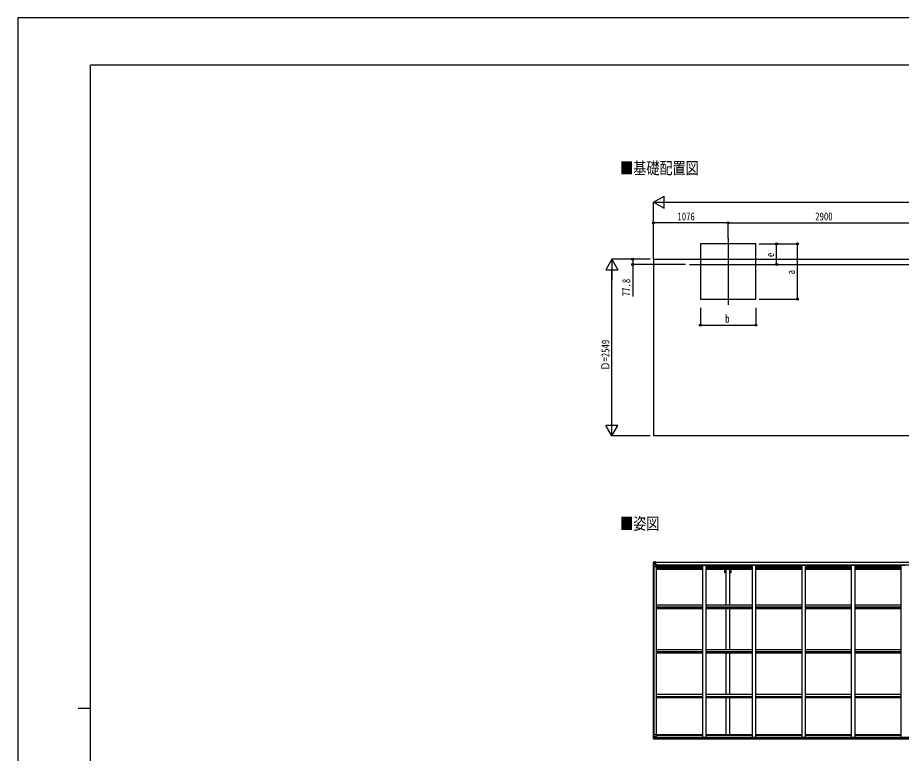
# Model space of a CAD drawing. Units: millimetres, scale not verified. Extents: x -14718 to 14718, y -10395 to 10395.
# Drawn here: x -14718 to -1968, y -214 to 10395 of the extents above; entities that cross this region are included whole.
import ezdxf
from ezdxf.enums import TextEntityAlignment as Align

# ---------------------------------------------------------------- set-up
doc = ezdxf.new("R2010")
doc.units = ezdxf.units.MM
doc.header["$LTSCALE"] = 40
for name, color, linetype in [('0-2_USER1', 3, 'Continuous'), ('0-3_YKK_12', 2, 'Continuous'), ('0-4_YKK_13', 4, 'Continuous'), ('0-5_YKK_A1', 4, 'Continuous'), ('0-6_YKK_D', 6, 'Continuous'), ('0-7_YKK_ZWAK', 7, 'Continuous')]:
    doc.layers.add(name, color=color, linetype=linetype)
doc.styles.add('ＭＳ ゴシック', font='')
doc.styles.get('ＭＳ ゴシック').set_extended_font_data('MS Gothic')

msp = doc.modelspace()

# ---------------------------------------------------------------- linework, layer by layer
at = {"layer": '0-3_YKK_12'}
for p, q in [((-4467.43, 7215.91), (-4467.43, 6253.38)), ((-5026.1, 6834.65), (4585.53, 6834.65))]:
    msp.add_line(p, q, dxfattribs=at)
at = {"layer": '0-4_YKK_13'}
for p, q in [((-5545.43, 2542.92), (-5545.43, 2542.88)), ((-5544.49, 2543.92), (-5544.49, 2543.92)), ((-5544.49, 2543.87), (-5544.49, 2543.91)), ((-5535.52, 2544.3), (-5543.44, 2543.83)), ((-5542.59, 2542.86), (-5542.59, 2542.79)), ((-5542.59, 2482.21), (-5542.59, 2542.79)), ((-5542.59, 2482.21), (-5512.43, 2482.21)), ((-5542.04, 2509.09), (-5537.9, 2521.17)), ((-5542.04, 2509.09), (-5535.43, 2508.88)), ((-5538.62, 2539.42), (-5541.35, 2543.08)), ((-5537.76, 2535.91), (-5535.43, 2535.97)), ((-5537.76, 2522.44), (-5537.76, 2535.91)), ((-5535.43, 2522.41), (-5537.76, 2522.44)), ((-5523.43, 2545.09), (-5535.43, 2544.31)), ((-5535.43, 2535.96), (-5523.43, 2535.96)), ((-5535.43, 2522.41), (-5523.43, 2522.41)), ((-5535.43, 2522.41), (-5535.43, 2522.41)), ((-5535.43, 2508.88), (-5511.43, 2508.88)), ((-5529.95, 2528.77), (-5529.95, 2527.81)), ((-5524.43, 2535.96), (-5523.43, 2535.96)), ((-5516.93, 2545.6), (-5523.43, 2545.21)), ((-5523.43, 2519.11), (-5523.43, 2545.21)), ((-5523.43, 2544.32), (-5516.93, 2544.72)), ((-5521.93, 2539.5), (-5523.43, 2539.5)), ((-5521.93, 2535.96), (-5523.43, 2535.96)), ((-5521.93, 2522.41), (-5523.43, 2522.41)), ((-5522.6, 2518.85), (-5512.26, 2517.2)), ((-5522.6, 2518.22), (-5522.6, 2518.85)), ((-5512.26, 2516.56), (-5522.6, 2518.22)), ((-5516.93, 2543.79), (-5521.93, 2543.71)), ((-5521.43, 2539.14), (-5521.93, 2539.14)), ((-5517.93, 2534.21), (-5521.93, 2534.21)), ((-5517.93, 2526), (-5521.93, 2526)), ((-5521.82, 2537.84), (-5517.93, 2537.84)), ((-5521.44, 2538.05), (-5521.44, 2538.21)), ((-5521.44, 2538.21), (-5521.43, 2538.21)), ((-5521.43, 2540.17), (-5521.43, 2538.21)), ((-5513.43, 2540.17), (-5521.43, 2540.17)), ((-5513.43, 2540.14), (-5521.43, 2540.14)), ((-5511.43, 2538.3), (-5521.43, 2538.21)), ((-5517.93, 2518.1), (-5517.93, 2538.07)), ((-5516.93, 2544.72), (-5516.93, 2545.6)), ((-5516.93, 2544.21), (-5516.93, 2544.72)), ((-5516.93, 2544.21), (-5516.93, 2543.79)), ((-5516.93, 2543.79), (-5516.93, 2542.98)), ((-5512.26, 2517.2), (-5512.26, 2516.56)), ((-5511.98, 2517.12), (-5507.93, 2517.09)), ((-5511.93, 2543.41), (-5511.93, 2542.98)), ((-5511.63, 2543.41), (-5511.93, 2543.41)), ((-5511.63, 2543.41), (-5509.94, 2542.98)), ((-5511.43, 2539.91), (-5506.43, 2539.91)), ((-5511.43, 2538.3), (-5511.43, 2539.91)), ((-5511.43, 2483.21), (-5511.43, 2516.31)), ((-5506.93, 2505.21), (-5511.43, 2505.21)), ((-5490.93, 2501.48), (-5511.43, 2501.48)), ((-5506.93, 2517.08), (-5507.93, 2517.09)), ((-5507.93, 2515.35), (-5506.93, 2515.36)), ((-5506.93, 2501.48), (-5506.93, 2517.08)), ((-5506.43, 2540.91), (-5506.43, 2539.91)), ((-5506.43, 2539.91), (-5505.43, 2539.91)), ((-5505.43, 2539.91), (-5505.43, 2540.91)), ((-5505.43, 2539.91), (-5505.43, 2538.34)), ((-5505.43, 2538.23), (-5505.43, 2538.34)), ((-5545.43, 57.11), (-5512.43, 57.11)), ((-5545.43, -3.6), (-5545.43, 57.11)), ((-5542.59, 57.11), (-5542.59, -3.47)), ((-5542.04, 30.23), (-5535.43, 30.44)), ((-5542.04, 30.23), (-5537.9, 18.14)), ((-5535.43, 16.91), (-5537.76, 16.88)), ((-5537.76, 16.88), (-5537.76, 3.41)), ((-5537.76, 3.41), (-5535.43, 3.35)), ((-5535.43, 30.44), (-5511.43, 30.44)), ((-5535.43, 16.91), (-5535.43, 16.91)), ((-5523.43, 16.91), (-5535.43, 16.91)), ((-5535.43, 3.35), (-5523.43, 3.35)), ((-5530.91, 10.55), (-5530.91, 11.51)), ((-5523.43, 20.9), (-5516.93, 20.9)), ((-5523.43, 20.9), (-5523.43, -5.89)), ((-5512.26, 22.75), (-5522.6, 21.1)), ((-5522.6, 21.1), (-5522.6, 20.9)), ((-5519.91, 20.9), (-5512.26, 22.12)), ((-5516.93, 20.9), (-5507.93, 20.86)), ((-5512.26, 22.12), (-5512.26, 22.75)), ((-5511.43, 56.11), (-5511.43, 23.01)), ((-5506.93, 19.95), (-5506.93, -0.2)), ((-5544.49, -4.56), (-5544.49, -4.6)), ((-5535.52, -4.99), (-5543.44, -4.51)), ((-5542.58, -3.54), (-5542.59, -3.47)), ((-5538.62, -0.1), (-5541.35, -3.77)), ((-5523.43, -5.78), (-5535.43, -4.99)), ((-5516.93, -6.29), (-5516.93, -0.34)), ((-5507.93, -0.91), (-5516.93, -0.97))]:
    msp.add_line(p, q, dxfattribs=at)
for points in [[(-5545.43, 2542.88), (-5545.43, 2482.21), (-5542.59, 2482.21)], [(-5544.49, 2543.92), (-5535.43, 2544.47), (-5523.43, 2545.21)], [(-5531.87, 2529.73), (-5532.83, 2529.73), (-5532.83, 2530.69), (-5531.87, 2530.69)], [(-5530.91, 2531.65), (-5530.91, 2532.61), (-5529.95, 2532.61), (-5529.95, 2531.65)], [(-5529.95, 2527.81), (-5530.91, 2527.81), (-5530.91, 2528.77)], [(-5528.99, 2530.69), (-5528.03, 2530.69), (-5528.03, 2529.73), (-5528.99, 2529.73)], [(-5516.93, 2544.21), (-5521.93, 2544.21), (-5521.93, 2518.74)], [(-5506.43, 2538.18), (-5521.43, 2538.05), (-5521.44, 2538.05)], [(-5521.43, 2539.14), (-5513.43, 2539.14), (-5513.43, 2540.91)], [(-5511.43, 2538.3), (-5511.43, 2538.29), (-5505.43, 2538.34)], [(-5507.93, 2517.09), (-5507.93, 2515.35), (-5511.43, 2515.33)], [(-5531.87, 8.63), (-5532.83, 8.63), (-5532.83, 9.59), (-5531.87, 9.59)], [(-5530.91, 11.51), (-5529.95, 11.51), (-5529.95, 10.55)], [(-5529.95, 7.67), (-5529.95, 6.71), (-5530.91, 6.71), (-5530.91, 7.67)], [(-5528.99, 9.59), (-5528.03, 9.59), (-5528.03, 8.63), (-5528.99, 8.63)], [(-5544.49, -4.6), (-5535.43, -5.16), (-5516.93, -6.29)], [(-5506.93, -0.2), (-5506.94, -0.31), (-5516.93, -0.34)]]:
    msp.add_lwpolyline(points, dxfattribs=at)
for centre in [(-5530.43, 2530.21), (-5530.43, 9.11)]:
    msp.add_circle(centre, 5.3, dxfattribs=at)
for centre, radius, start, end in [((-5544.43, 2542.92), 0.999, 93.4424, 179.95083), ((-5544.43, 2542.92), 1, 93.50017, 180.00079), ((-5544.43, 2542.88), 0.999, 93.4424, 179.95083), ((-5543.28, 2556.53), 12.7, 269.24466, 275.10311), ((-5541.3, 2542.92), 1.28, 131.17831, 182.45895), ((-5531.87, 2531.65), 0.96, 270, 0), ((-5531.87, 2528.77), 0.96, 0, 90), ((-5528.99, 2531.65), 0.96, 180, 270), ((-5528.99, 2528.77), 0.96, 90, 180), ((-5522.49, 2519.78), 0.937, 182.32209, 263.26766), ((-5522.49, 2519.15), 0.937, 182.32209, 263.26766), ((-5521.43, 2540.67), 0.5, 179.99802, 269.99691), ((-5521.43, 2540.64), 0.5, 180.00109, 270.00109), ((-5521.43, 2537.71), 0.5, 90.52895, 180.04464), ((-5521.42, 2537.54), 0.513, 91.88028, 181.04707), ((-5512.43, 2483.21), 1, 270, 0), ((-5512.37, 2516.27), 0.937, 2.32209, 83.26766), ((-5512.37, 2515.63), 0.937, 2.32209, 83.26766), ((-5506.29, 2545.87), 7.69, 268.96999, 276.43426), ((-5531.87, 10.55), 0.96, 270, 0), ((-5531.87, 7.67), 0.96, 0, 90), ((-5528.99, 10.55), 0.96, 180, 270), ((-5528.99, 7.67), 0.96, 90, 180), ((-5522.49, 20.17), 0.937, 96.73234, 129.06602), ((-5512.43, 56.11), 1, 0, 90), ((-5512.37, 23.68), 0.937, 276.73234, 357.67791), ((-5512.37, 23.05), 0.937, 276.73234, 357.67791), ((-5544.43, -3.56), 0.999, 180.04917, 266.5576), ((-5544.43, -3.6), 0.999, 180.04917, 266.5576), ((-5544.43, -3.6), 1, 179.99921, 266.49983), ((-5543.28, -17.21), 12.7, 84.89689, 90.75534), ((-5541.3, -3.6), 1.28, 177.54105, 228.82169)]:
    msp.add_arc(centre, radius, start, end, dxfattribs=at)
for centre, major_axis, ratio, start_param, end_param in [((-5343.49, 2556.23), (201, 12.36), 0.060933, 3.13734627, 3.13784492), ((-5542.49, 2544), (2, 0.12), 0.060933, 3.13784492, 4.21192957), ((-5541.32, 2511.44), (0.85, 2.32), 0.403757, 2.3087461, 3.27440486), ((-5542.3, 2540.9), (-0.02, 3), 0.466854, 5.52348971, 6.15750234), ((-5540.63, 2535.83), (0.03, 5), 0.573921, 4.73206034, 5.51591357), ((-5539.17, 2522.46), (0, 3), 0.468246, 4.2703918, 4.70589714), ((-5617.18, 2535.96), (81.75, 0), 0.061163, 0, 0.00077247), ((-5541.32, 27.88), (0.85, -2.32), 0.403757, 3.00878045, 3.9744392), ((-5540.63, 3.49), (0.03, -5), 0.573921, 0.76727174, 1.55112496), ((-5539.17, 16.86), (0, -3), 0.468246, 1.57728817, 2.01279351), ((-5617.18, 3.35), (81.75, 0), 0.061163, 6.28241284, 6.28318531), ((-5507.93, 19.96), (1, -0.021), 0.906239, 0.01870467, 1.589501), ((-5542.49, -4.68), (2, -0.12), 0.060933, 2.07125573, 3.14534039), ((-5343.49, -16.91), (201, -12.36), 0.060933, 3.14534039, 3.14583904), ((-5542.3, -1.58), (-0.02, -3), 0.466854, 0.12568297, 0.75969559), ((-5507.93, -0.21), (1, 0.012), 0.707053, 4.70366366, 6.124411)]:
    msp.add_ellipse(centre, major_axis=major_axis, ratio=ratio, start_param=start_param, end_param=end_param, dxfattribs=at)
at = {"layer": '0-5_YKK_A1'}
for p, q in [((-5543.43, 6912.45), (5236.57, 6912.96)), ((-5543.43, 6912.45), (-5543.43, 4363.45)), ((5236.57, 4363.96), (-5543.43, 4363.45)), ((-5543.43, 57.11), (-5543.43, 2482.21)), ((-5534.43, 57.11), (-5534.43, 2482.21)), ((-5533.73, 57.11), (-5533.73, 2482.21)), ((-5521.93, 2542.98), (-517.93, 2542.98)), ((-5521.93, 2540.91), (-517.93, 2540.91)), ((-5511.43, 2501.29), (-5498.43, 2501.29)), ((-5498.43, 20.76), (-5498.43, 2501.29)), ((-5498.43, 2487.64), (-4832.43, 2487.64)), ((-5498.43, 2478.27), (-4832.43, 2478.27)), ((-5498.43, 2471.2), (-4832.43, 2471.2)), ((-5498.43, 2467.41), (-4832.43, 2467.41)), ((-5498.43, 2456.07), (-4832.43, 2456.07)), ((-5498.43, 2443.24), (-4832.43, 2443.24)), ((-5490.93, 2502.71), (-543.93, 2502.71)), ((-5490.93, 2487.64), (-5490.93, 2502.71)), ((-4832.43, 2500.87), (-4782.43, 2500.87)), ((-4832.43, 20.76), (-4832.43, 2500.87)), ((-4782.43, 20.76), (-4782.43, 2500.87)), ((-4782.43, 2487.64), (-4116.43, 2487.64)), ((-4782.43, 2478.27), (-4116.43, 2478.27)), ((-4782.43, 2471.2), (-4116.43, 2471.2)), ((-4782.43, 2467.41), (-4116.43, 2467.41)), ((-4782.43, 2456.07), (-4116.43, 2456.07)), ((-4782.43, 2443.24), (-4116.43, 2443.24)), ((-4494.93, 1925.79), (-4494.93, 2443.24)), ((-4439.93, 1925.79), (-4439.93, 2443.24)), ((-4422.23, 2386.97), (-4422.23, 2443.24)), ((-4116.43, 2500.87), (-4066.43, 2500.87)), ((-4116.43, 20.76), (-4116.43, 2500.87)), ((-4066.43, 20.76), (-4066.43, 2500.87)), ((-4066.43, 2487.64), (-3400.43, 2487.64)), ((-4066.43, 2478.27), (-3400.43, 2478.27)), ((-4066.43, 2471.2), (-3400.43, 2471.2)), ((-4066.43, 2467.41), (-3400.43, 2467.41)), ((-4066.43, 2456.07), (-3400.43, 2456.07)), ((-4066.43, 2443.24), (-3400.43, 2443.24)), ((-3400.43, 2500.87), (-3350.43, 2500.87)), ((-3400.43, 20.76), (-3400.43, 2500.87)), ((-3350.43, 20.76), (-3350.43, 2500.87)), ((-3350.43, 2487.64), (-2684.43, 2487.64)), ((-3350.43, 2478.27), (-2684.43, 2478.27)), ((-3350.43, 2471.2), (-2684.43, 2471.2)), ((-3350.43, 2467.41), (-2684.43, 2467.41)), ((-3350.43, 2456.07), (-2684.43, 2456.07)), ((-3350.43, 2443.24), (-2684.43, 2443.24)), ((-2684.43, 2500.87), (-2634.43, 2500.87)), ((-2684.43, 20.76), (-2684.43, 2500.87)), ((-2634.43, 20.76), (-2634.43, 2500.87)), ((-2634.43, 2487.64), (-1968.43, 2487.64)), ((-2634.43, 2478.27), (-1968.43, 2478.27)), ((-2634.43, 2471.2), (-1968.43, 2471.2)), ((-2634.43, 2467.41), (-1968.43, 2467.41)), ((-2634.43, 2456.07), (-1968.43, 2456.07)), ((-2634.43, 2443.24), (-1968.43, 2443.24)), ((-1968.43, 2500.87), (-1918.43, 2500.87)), ((-1968.43, 20.76), (-1968.43, 2500.87)), ((-4422.23, 2386.97), (-4439.93, 2386.97)), ((-5498.43, 1925.79), (-4832.43, 1925.79)), ((-4782.43, 1925.79), (-4116.43, 1925.79)), ((-4066.43, 1925.79), (-3400.43, 1925.79)), ((-3350.43, 1925.79), (-2684.43, 1925.79)), ((-2634.43, 1925.79), (-1968.43, 1925.79)), ((-5498.43, 1896.82), (-4832.43, 1896.82)), ((-5498.43, 1886.67), (-4832.43, 1886.67)), ((-5498.43, 1873.83), (-4832.43, 1873.83)), ((-4782.43, 1896.82), (-4116.43, 1896.82)), ((-4782.43, 1886.67), (-4116.43, 1886.67)), ((-4782.43, 1873.83), (-4116.43, 1873.83)), ((-4494.93, 1285.33), (-4494.93, 1873.83)), ((-4439.93, 1285.33), (-4439.93, 1873.83)), ((-4066.43, 1896.82), (-3400.43, 1896.82)), ((-4066.43, 1886.67), (-3400.43, 1886.67)), ((-4066.43, 1873.83), (-3400.43, 1873.83)), ((-3350.43, 1896.82), (-2684.43, 1896.82)), ((-3350.43, 1886.67), (-2684.43, 1886.67)), ((-3350.43, 1873.83), (-2684.43, 1873.83)), ((-2634.43, 1896.82), (-1968.43, 1896.82)), ((-2634.43, 1886.67), (-1968.43, 1886.67)), ((-2634.43, 1873.83), (-1968.43, 1873.83)), ((-5498.43, 1285.33), (-4832.43, 1285.33)), ((-4782.43, 1285.33), (-4116.43, 1285.33)), ((-4066.43, 1285.33), (-3400.43, 1285.33)), ((-3350.43, 1285.33), (-2684.43, 1285.33)), ((-2634.43, 1285.33), (-1968.43, 1285.33)), ((-5498.43, 1255.89), (-4832.43, 1255.89)), ((-5498.43, 1248.75), (-4832.43, 1248.75)), ((-5498.43, 1235.79), (-4832.43, 1235.79)), ((-4782.43, 1255.89), (-4116.43, 1255.89)), ((-4782.43, 1248.75), (-4116.43, 1248.75)), ((-4782.43, 1235.79), (-4116.43, 1235.79)), ((-4494.93, 636.5), (-4494.93, 1235.79)), ((-4439.93, 636.5), (-4439.93, 1235.79)), ((-4066.43, 1255.89), (-3400.43, 1255.89)), ((-4066.43, 1248.75), (-3400.43, 1248.75)), ((-4066.43, 1235.79), (-3400.43, 1235.79)), ((-3350.43, 1255.89), (-2684.43, 1255.89)), ((-3350.43, 1248.75), (-2684.43, 1248.75)), ((-3350.43, 1235.79), (-2684.43, 1235.79)), ((-2634.43, 1255.89), (-1968.43, 1255.89)), ((-2634.43, 1248.75), (-1968.43, 1248.75)), ((-2634.43, 1235.79), (-1968.43, 1235.79)), ((-5498.43, 636.5), (-4832.43, 636.5)), ((-5498.43, 606.7), (-4832.43, 606.7)), ((-5498.43, 602.82), (-4832.43, 602.82)), ((-5498.4, 589.8), (-4832.4, 589.8)), ((-4782.43, 636.5), (-4116.43, 636.5)), ((-4782.43, 606.7), (-4116.43, 606.7)), ((-4782.43, 602.82), (-4116.43, 602.82)), ((-4782.4, 589.8), (-4116.4, 589.8)), ((-4494.93, 57.98), (-4494.93, 589.8)), ((-4439.93, 57.98), (-4439.93, 589.8)), ((-4066.43, 636.5), (-3400.43, 636.5)), ((-4066.43, 606.7), (-3400.43, 606.7)), ((-4066.43, 602.82), (-3400.43, 602.82)), ((-4066.4, 589.8), (-3400.4, 589.8)), ((-3350.43, 636.5), (-2684.43, 636.5)), ((-3350.43, 606.7), (-2684.43, 606.7)), ((-3350.43, 602.82), (-2684.43, 602.82)), ((-3350.4, 589.8), (-2684.4, 589.8)), ((-2634.43, 636.5), (-1968.43, 636.5)), ((-2634.43, 606.7), (-1968.43, 606.7)), ((-2634.43, 602.82), (-1968.43, 602.82)), ((-2634.4, 589.8), (-1968.4, 589.8)), ((-5507.47, 20.76), (-527.93, 20.76)), ((-5506.93, 18.4), (-527.93, 18.4)), ((-5506.93, 2.75), (-527.93, 2.75)), ((-5498.43, 57.98), (-4832.43, 57.98)), ((-5498.43, 48.87), (-4832.43, 48.87)), ((-4782.43, 57.98), (-4116.43, 57.98)), ((-4782.43, 48.87), (-4116.43, 48.87)), ((-4066.43, 57.98), (-3400.43, 57.98)), ((-4066.43, 48.87), (-3400.43, 48.87)), ((-3350.43, 57.98), (-2684.43, 57.98)), ((-3350.43, 48.87), (-2684.43, 48.87)), ((-2634.43, 57.98), (-1968.43, 57.98)), ((-2634.43, 48.87), (-1968.43, 48.87)), ((-5516.93, -4.69), (-517.93, -4.69))]:
    msp.add_line(p, q, dxfattribs=at)
msp.add_lwpolyline([(-4867.43, 6334.65), (-4067.43, 6334.65), (-4067.43, 7134.65), (-4867.43, 7134.65)], close=True, dxfattribs=at)
msp.add_lwpolyline([(-4494.93, 2386.97), (-4512.63, 2386.97), (-4512.63, 2443.24)], dxfattribs=at)
at = {"layer": '0-6_YKK_D'}
for p, q in [((-5543.43, 7734.65), (-5391.88, 7822.15)), ((-5391.88, 7647.15), (-5391.88, 7822.15)), ((-5543.43, 6913.45), (-5543.43, 7735.65)), ((-5543.43, 7734.65), (-5391.88, 7647.15)), ((-5543.43, 7734.65), (-5240.32, 7734.65)), ((-5368.43, 7734.65), (5061.57, 7734.65)), ((-5543.43, 6913.45), (-5543.43, 7435.65)), ((-4467.43, 7434.65), (-5543.43, 7434.65)), ((-4467.43, 7216.91), (-4467.43, 7435.65)), ((-4467.43, 7216.91), (-4467.43, 7435.65)), ((-4467.43, 7434.65), (-1567.43, 7434.65)), ((-4017.43, 7134.65), (-3466.43, 7134.65)), ((-4016.43, 7134.65), (-3766.43, 7134.65)), ((-3767.43, 6834.65), (-3767.43, 7134.65)), ((-3467.43, 6334.65), (-3467.43, 7134.65)), ((-6143.43, 6912.45), (-6230.93, 6760.89)), ((-5593.43, 6912.45), (-6144.43, 6912.45)), ((-6143.43, 6912.45), (-6055.93, 6760.89)), ((-6143.43, 6912.45), (-6143.43, 6609.34)), ((-5593.43, 6912.45), (-5844.43, 6912.45)), ((-6230.93, 6760.89), (-6055.93, 6760.89)), ((-5079.54, 6834.65), (-5844.43, 6834.65)), ((-6143.43, 4538.45), (-6143.43, 6737.45)), ((-4017.43, 6334.65), (-3466.43, 6334.65)), ((-4867.43, 6212.56), (-4867.43, 5958.65)), ((-4067.43, 6210.63), (-4067.43, 5958.65)), ((-4867.43, 5959.65), (-4067.43, 5959.65)), ((-6143.43, 4363.45), (-6143.43, 4666.55)), ((-6143.43, 4363.45), (-6230.93, 4515)), ((-6055.93, 4515), (-6230.93, 4515)), ((-6143.43, 4363.45), (-6055.93, 4515)), ((-5593.43, 4363.45), (-6144.43, 4363.45))]:
    msp.add_line(p, q, dxfattribs=at)
msp.add_lwpolyline([(-5843.43, 6912.45), (-5843.43, 6834.65), (-5843.43, 6375.68)], dxfattribs=at)
for centre in [(-5543.43, 7434.65), (-4467.43, 7434.65), (-4467.43, 7434.65), (-3767.43, 7134.65), (-3467.43, 7134.65), (-5843.43, 6912.45), (-5843.43, 6834.65), (-3767.43, 6834.65), (-3467.43, 6334.65), (-4867.43, 5959.65), (-4067.43, 5959.65)]:
    msp.add_circle(centre, 14.88, dxfattribs=at)
at = {"layer": '0-7_YKK_ZWAK'}
for p, q in [((13632.57, 9712.5), (-13667.43, 9712.5)), ((-13667.43, -8837.5), (-13667.43, 9712.5)), ((-13842.43, 437.5), (-13667.43, 437.5))]:
    msp.add_line(p, q, dxfattribs=at)
msp.add_lwpolyline([(-14717.5, -10395), (14717.5, -10395), (14717.5, 10395), (-14717.5, 10395)], close=True, dxfattribs=at)

# ---------------------------------------------------------------- texts
at = {"layer": '0-2_USER1', "style": 'ＭＳ ゴシック', "width": 0.8}
for s, p in [('■基礎配置図', (-6024.94, 8086.61)), ('■姿図', (-6024.94, 2960.13))]:
    msp.add_text(s, height=173.2, dxfattribs=at).set_placement(p, align=Align.BOTTOM_LEFT)
at = {"layer": '0-6_YKK_D', "style": 'ＭＳ ゴシック', "width": 0.8}
for s, p in [('1076', (-5198.63, 7436.31)), ('2900', (-3210.63, 7436.31)), ('b', (-4509.43, 5961.31))]:
    msp.add_text(s, height=115.5, dxfattribs=at).set_placement(p, align=Align.BOTTOM_LEFT)
for s, p in [('e', (-3769.1, 6942.65)), ('a', (-3469.1, 6692.65)), ('77.8', (-5845.76, 6378.01)), ('Ｄ=2549', (-6144.43, 5306.15))]:
    msp.add_text(s, height=115.5, rotation=90, dxfattribs=at).set_placement(p, align=Align.BOTTOM_LEFT)

doc.saveas('drawing.dxf')
